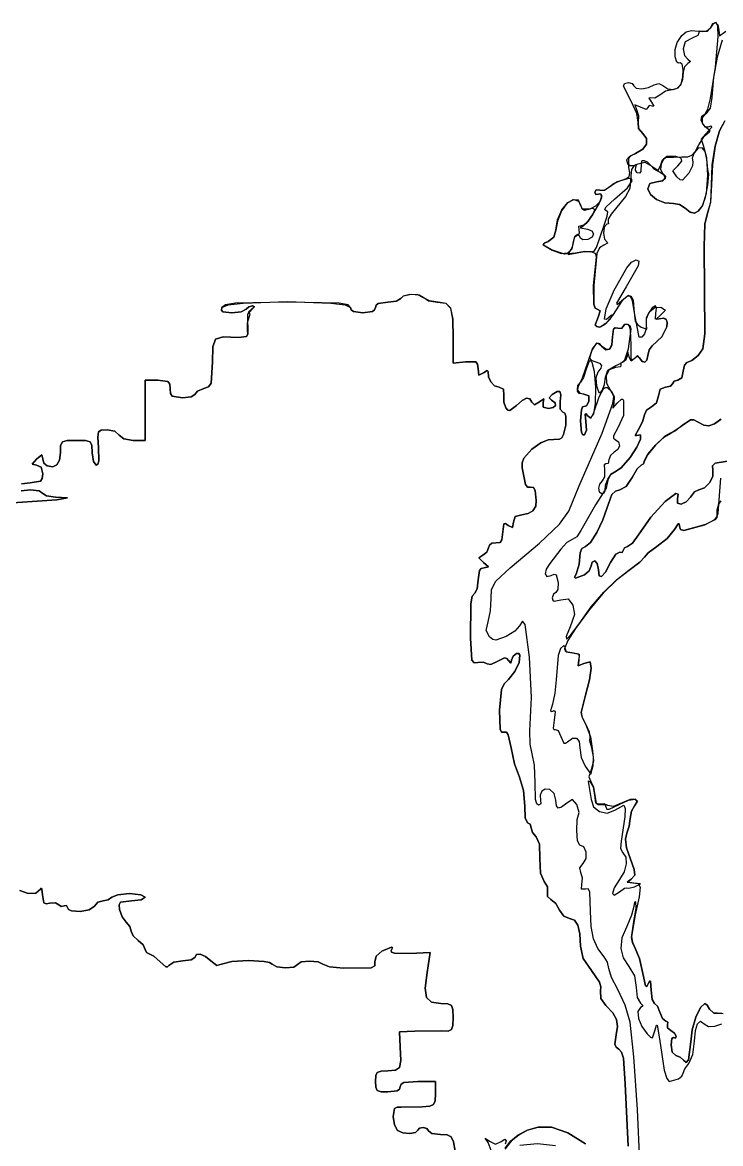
# Model space of a CAD drawing. Extents: x 0 to 397, y 0 to 706.
# Drawn here: x 69.9 to 139.5, y 451.7 to 563.4 of the extents above; entities that cross this region are included whole.
import ezdxf

# ---------------------------------------------------------------- set-up
doc = ezdxf.new("R2010")
doc.units = 0

msp = doc.modelspace()

# ---------------------------------------------------------------- linework, layer by layer
at = {"layer": 'Layer 1', "color": 7}
for points in [[(131.502602, 449.870383), (131.253833, 455.116137), (130.893079, 460.363081), (130.525743, 463.797033), (130.036087, 465.510564), (129.308306, 467.053174), (128.674673, 468.25897), (128.411192, 469.162081), (128.272109, 469.786454), (127.937764, 470.322721), (127.299302, 471.133829), (126.876608, 472.110997), (126.64653, 473.332176), (126.585919, 474.875321), (126.50403, 476.796329), (126.339906, 477.079616), (126.05781, 477.059722), (125.672532, 477.040319), (125.716674, 477.519392), (125.770472, 478.142398), (125.606254, 478.698729), (125.500862, 479.1808), (125.834149, 479.607838), (126.135642, 480.103783), (126.149797, 480.746737), (125.923049, 481.279824), (125.501832, 481.446164), (125.287674, 481.86818), (125.197208, 482.896126), (125.24168, 484.006158), (125.432335, 484.674435), (125.195621, 485.497466), (124.788427, 485.991444), (124.210312, 485.627642), (123.682688, 485.210079), (123.347417, 485.11263), (123.170895, 485.344124), (123.119522, 485.913392), (122.946396, 486.575953), (122.530383, 486.98372), (122.066127, 487.021826), (121.714054, 486.803054), (121.538195, 486.402447), (121.602577, 485.895047), (121.612234, 485.560878), (121.381385, 485.421972), (121.210651, 485.5609), (121.099251, 485.976186), (121.055771, 487.626834), (121.002942, 489.39121), (120.767551, 490.537253), (120.548564, 491.50188), (120.535423, 492.83031), (120.699685, 496.133459), (120.480037, 500.150453), (120.052646, 503.419559), (119.789573, 503.757553), (119.479206, 503.276067), (119.017464, 502.765685), (118.171811, 502.227258), (117.149989, 501.849873), (116.838409, 501.935257), (116.52081, 502.201152), (116.174514, 502.820057), (116.364529, 503.690581), (116.613326, 504.768582), (116.683793, 506.015388), (116.68893, 506.90618), (117.143727, 507.723848), (118.567561, 509.065324), (121.47981, 511.527544), (123.498009, 513.423285), (124.418451, 514.702546), (125.454207, 517.231259), (127.720453, 522.458018), (128.787871, 525.417781), (128.886571, 526.136406), (128.744567, 526.544245), (128.255341, 526.98686), (128.048857, 527.003492), (127.849128, 526.862804), (127.413944, 526.046861), (126.837802, 524.413819), (126.586139, 523.94092), (126.254307, 524.23743), (126.030161, 524.383744), (126.117429, 523.643704), (126.167921, 522.781074), (125.96256, 522.299973), (125.801941, 522.306841), (125.68488, 522.547006), (125.588968, 523.698385), (125.680823, 524.792261), (125.780212, 525.080801), (125.901529, 525.134191), (126.176432, 525.203821), (126.397888, 525.642545), (126.3907, 526.188116), (125.908585, 526.34422), (125.446633, 526.413083), (125.27235, 526.664146), (125.379848, 527.164115), (125.76324, 527.979699), (126.304755, 529.519222), (126.773244, 530.866128), (127.227313, 531.455312), (127.42655, 531.400372), (127.682705, 531.134592), (128.116121, 530.777724), (128.45842, 530.825735), (128.683178, 531.256334), (128.76397, 532.047229), (128.878932, 532.844684), (129.04213, 532.96163), (129.293137, 532.919296), (129.666861, 532.885033), (129.822304, 533.087571), (129.946702, 533.308102), (130.24599, 533.31723), (130.42271, 533.131983), (130.539502, 532.720285), (130.586421, 531.259476), (130.603575, 529.860094), (130.710593, 529.709678), (130.895102, 529.872), (131.240824, 530.190338), (131.465897, 529.960194), (131.712064, 529.602351), (131.982937, 529.539551), (132.201753, 529.748809), (132.29175, 530.207139), (132.421352, 530.77595), (132.732722, 531.177279), (133.677583, 532.077932), (134.177613, 533.076018), (134.229376, 533.493053), (134.132204, 533.79219), (133.87352, 533.926013), (133.440748, 533.847103), (133.042153, 533.838107), (133.084089, 534.398495), (133.156321, 534.938906), (133.049164, 535.16367), (132.70525, 534.942814), (132.363717, 534.421557), (132.131986, 533.811863), (132.117478, 533.325697), (132.133865, 532.856303), (131.954891, 532.368522), (131.679675, 532.040416), (131.407336, 532.050051), (130.986119, 534.244683), (130.742542, 535.694711), (130.57072, 536.054682), (130.350104, 536.170939), (129.716167, 535.671251), (128.748095, 534.19353), (128.111419, 533.383729), (127.534539, 533.047002), (127.173167, 533.087665), (127.03011, 533.245572), (127.365205, 534.128619), (127.548826, 534.664754), (127.24773, 534.810892), (127.020784, 534.924547), (126.891601, 535.31241), (126.883663, 537.192143), (127.158125, 539.992142), (127.101427, 540.339502), (126.676494, 540.532113), (125.96859, 540.55387), (125.062976, 540.388665), (123.967468, 540.30735), (122.782266, 540.684293), (121.844935, 541.223823), (121.930572, 541.380561), (122.338472, 541.554596), (122.918835, 541.984941), (123.119522, 542.68278), (123.291104, 543.716695), (123.726212, 544.708343), (124.305385, 545.453267), (124.909165, 545.74701), (125.389296, 545.591567), (125.588968, 545.217843), (125.699476, 544.844119), (125.965029, 544.688676), (126.544627, 544.812121), (127.10878, 545.123519), (127.536209, 545.534467), (127.705636, 545.95656), (127.602007, 546.272208), (127.352858, 546.276177), (127.103709, 546.24306), (127.00008, 546.469499), (127.147938, 546.703259), (127.503494, 546.687516), (127.974453, 546.690294), (128.399903, 546.967975), (128.944328, 547.369612), (129.700948, 547.66965), (130.169101, 547.824597), (130.414839, 548.040861), (130.47808, 548.391665), (130.398743, 548.950234), (130.387057, 549.872749), (130.625409, 550.127366), (131.072549, 550.339121), (131.79075, 550.752279), (132.16572, 551.270279), (132.169612, 551.815001), (131.774577, 552.308328), (131.367119, 552.827705), (131.317377, 553.438629), (131.196198, 554.314929), (130.659093, 555.48333), (129.871076, 557.040316), (129.960494, 557.317588), (130.351471, 557.388684), (130.725195, 557.291494), (130.880638, 557.057778), (131.116062, 556.830137), (131.67871, 556.777055), (132.353144, 556.888412), (132.923928, 557.154087), (133.367987, 557.311646), (133.788234, 557.091645), (134.28365, 556.776383), (134.822094, 556.70209), (135.297898, 556.859969), (135.605394, 557.241223), (135.776893, 557.959435), (135.810843, 558.697226), (135.717461, 559.235124), (135.506969, 559.353657), (135.327908, 559.316557), (135.181432, 559.424494), (135.003202, 559.95263), (135.006211, 560.692367), (135.224394, 561.398006), (135.660355, 562.069436), (136.099856, 562.449858), (136.628588, 562.584812), (137.332242, 562.51984), (138.124273, 562.51177), (138.516518, 562.86274), (138.772982, 563.27769), (139.044494, 563.362935), (139.259716, 563.138817), (139.34731, 562.625673), (139.44331, 562.055628), (140.052866, 562.503965)], [(138.50029, 562.820054), (138.191697, 562.470539), (137.738642, 562.463396), (137.410426, 562.519531), (137.386217, 562.36109), (137.263671, 562.076619), (136.699006, 561.829453), (136.022466, 561.464328), (135.81953, 560.762653), (135.949132, 560.104942), (136.260503, 559.711022), (136.525086, 559.505352), (136.260503, 559.299682), (135.949132, 558.964146), (135.81953, 558.446312), (135.745011, 557.695904), (135.527386, 557.142577), (135.17555, 556.800322), (134.698402, 556.683128), (134.052421, 556.526759), (133.472851, 556.150786), (132.975698, 555.847397), (132.527758, 555.865741), (132.391939, 555.84506), (132.644528, 555.448405), (132.900689, 555.045356), (132.732722, 555.048708), (132.420161, 555.12407), (132.29175, 554.927705), (132.120212, 554.722873), (131.551269, 554.937935), (130.995511, 555.162258), (131.152277, 554.723799), (131.341983, 554.095501), (131.318435, 553.441804), (131.366722, 552.828367), (131.774577, 552.308328), (132.170157, 551.814466), (132.165323, 551.269441), (131.788022, 550.75094), (131.066199, 550.336652), (130.436887, 550.008392), (130.175082, 549.694949), (130.25675, 549.335253), (130.487379, 549.147305), (130.845404, 549.138281), (131.309263, 549.315359), (131.998327, 549.474506), (132.688978, 549.058184), (133.312425, 548.626913), (133.582917, 549.206351), (133.758171, 549.688599), (134.064195, 549.942246), (135.680535, 549.993399), (136.267117, 550.009158), (136.685953, 550.172654), (137.025149, 550.546296), (137.372812, 551.192491), (137.918735, 552.083608), (138.393751, 552.460375), (138.51224, 552.573617), (138.200782, 552.830792), (137.786631, 553.202108), (137.603793, 553.637022), (137.666885, 554.033771), (137.990526, 554.290588), (138.263802, 554.747744), (138.547298, 555.809214), (139.04639, 558.9249), (139.290689, 561.99726), (139.255692, 563.004573), (139.083079, 563.38591), (138.760993, 563.219663), (138.50029, 562.820054)], [(139.684979, 561.63219), (139.200951, 559.930935), (138.835787, 557.905234), (138.669623, 555.907016), (138.495704, 554.858825), (138.058259, 554.274713), (137.69115, 553.876514), (137.702659, 553.352904), (137.968521, 552.997083), (138.286507, 552.977548), (138.594901, 553.090332), (138.62826, 552.933936), (138.024393, 552.245534), (137.613318, 551.74988), (137.788031, 551.148394), (138.125204, 549.915016), (138.228519, 548.12297), (138.101712, 546.344417), (137.74852, 545.151521), (137.319239, 544.600206), (136.931266, 544.379025), (136.520737, 544.478123), (136.023788, 544.887643), (135.451979, 545.254488), (134.85186, 545.361776), (133.984522, 545.420508), (133.156409, 545.742203), (132.535994, 546.232372), (132.29175, 546.796525), (132.488777, 547.351224), (133.173695, 547.5109), (133.77081, 547.612632), (134.02949, 547.861738), (133.926419, 548.174079), (133.438278, 548.465517), (132.91943, 548.763218), (132.538695, 549.160137), (132.260143, 549.46389), (131.944616, 549.61478), (131.69841, 549.58906), (131.627822, 549.362985), (131.590516, 548.539821), (131.441886, 548.364), (131.227772, 548.396373), (131.043974, 548.665498), (131.10571, 549.001034), (131.164845, 549.208335), (130.94061, 549.135443), (130.669897, 548.732041), (130.583599, 548.110623), (130.490113, 546.834625), (130.069293, 546.047268), (128.616862, 544.276984), (128.324409, 543.801395), (128.322997, 543.483234), (128.368153, 543.337933), (128.187884, 543.277564), (127.930868, 543.002463), (127.85367, 542.394913), (127.950899, 541.781543), (128.217164, 541.48898), (128.280355, 541.393641), (127.912011, 541.199349), (127.459992, 540.925251), (127.188022, 540.356474), (126.894247, 537.192143), (126.89504, 535.311616), (127.022537, 534.924249), (127.248788, 534.810892), (127.548958, 534.664621), (127.365205, 534.128619), (127.02839, 533.247953), (127.163097, 533.088558), (127.509139, 533.047002), (128.015111, 533.2801), (128.51632, 533.840753), (128.753387, 534.273214), (128.62427, 534.198469), (128.181596, 533.799464), (127.96479, 533.818087), (128.121253, 534.84079), (128.918603, 536.731724), (130.181785, 538.956033), (130.668629, 539.510446), (131.114794, 539.738495), (131.383821, 539.61941), (131.339249, 539.132422), (130.115815, 537.040449), (129.159302, 535.422785), (129.225376, 535.293206), (129.670962, 535.66779), (130.23264, 536.119235), (130.607059, 536.139013), (130.815848, 535.712041), (130.880638, 534.823239), (131.040358, 533.641433), (131.268187, 533.286836), (131.619708, 533.02901), (132.195221, 532.816065), (132.162986, 533.281247), (132.158268, 533.983583), (132.478987, 534.605222), (133.000393, 534.996145), (133.597734, 535.006331), (134.03584, 534.715774), (133.526473, 534.209053), (133.11359, 533.827964), (133.408998, 533.859097), (133.84882, 533.923327), (134.115982, 533.782913), (134.221904, 533.483113), (134.17801, 533.069183), (133.686463, 532.079955), (132.732722, 531.177279), (132.421352, 530.77595), (132.29175, 530.207139), (132.201753, 529.748809), (131.982937, 529.539551), (131.712064, 529.602351), (131.465897, 529.960194), (131.252246, 530.204096), (130.94308, 529.909042), (130.632767, 529.642165), (130.428024, 530.085431), (130.279681, 530.529578), (130.216004, 530.136583), (130.066162, 529.700506), (129.76339, 529.519222), (129.547843, 529.444168), (129.607462, 529.263811), (129.548592, 529.080719), (129.048662, 528.999227), (128.428175, 528.766002), (128.117548, 528.195996), (128.152269, 527.457516), (128.567825, 526.71887), (128.914871, 526.081709), (128.901553, 525.425233), (128.790781, 524.966313), (129.234576, 525.462275), (129.659585, 525.855314), (129.789407, 525.858505), (129.850173, 525.726858), (129.857802, 524.230507), (129.285729, 523.01964), (128.859749, 522.192552), (128.874467, 521.967028), (129.035962, 521.843831), (129.36566, 521.594566), (129.45396, 521.224221), (129.309359, 520.845739), (128.940359, 520.572066), (128.566635, 520.263959), (128.411192, 519.807949), (128.322512, 519.466681), (128.109214, 519.433652), (127.942791, 519.321601), (127.966339, 518.790185), (127.964884, 518.133929), (127.738797, 517.72162), (127.462848, 517.39944), (127.362648, 516.981977), (127.442232, 516.620539), (127.705636, 516.466436), (127.943541, 516.544091), (128.020314, 516.73102), (128.068187, 517.299758), (128.299582, 517.905373), (128.631055, 518.386833), (128.979165, 518.583104), (129.633921, 519.013229), (130.525743, 520.047133), (131.187119, 521.081621), (131.541347, 521.882019), (131.549433, 522.315572), (131.172385, 522.249526), (131.058311, 522.216679), (131.053543, 522.316421), (131.348774, 522.836548), (131.765582, 523.608735), (131.938972, 524.282233), (132.146229, 524.774182), (132.644528, 525.109497), (133.166375, 525.498611), (133.350084, 526.191467), (133.510774, 526.854249), (134.05564, 527.049776), (134.553939, 527.153405), (134.761196, 527.402554), (134.916639, 527.651703), (135.290363, 527.755332), (135.678375, 527.990459), (135.81953, 528.637277), (135.927524, 529.260151), (136.187125, 529.519222), (136.666462, 529.723966), (137.302961, 530.216311), (137.762152, 530.887968), (137.983514, 532.357938), (137.89704, 541.05859), (137.956306, 543.339697), (138.257932, 544.474893), (138.55475, 545.471931), (138.638579, 547.223033), (138.711758, 549.192058), (138.990916, 551.055216), (139.431337, 552.600544), (139.988308, 553.616076)], [(139.958674, 553.583268), (139.428774, 552.594161), (139.003484, 551.058656), (138.727617, 549.194075), (138.645987, 547.217741), (138.549194, 545.47418), (138.253698, 544.469601), (137.956174, 543.333744), (137.89704, 541.05859), (137.983514, 532.357938), (137.762152, 530.887968), (137.302961, 530.216311), (136.666462, 529.723966), (136.187125, 529.519222), (135.927524, 529.260151), (135.81953, 528.637277), (135.678375, 527.990459), (135.290363, 527.755332), (134.916639, 527.651703), (134.761196, 527.402554), (134.553939, 527.153405), (134.05564, 527.049776), (133.510774, 526.854249), (133.350084, 526.191467), (133.166375, 525.498611), (132.644528, 525.109497), (132.146229, 524.774182), (131.938972, 524.282233), (131.765582, 523.608735), (131.348774, 522.836548), (131.053543, 522.316421), (131.058311, 522.216679), (131.172385, 522.249526), (131.549433, 522.315572), (131.541347, 521.882019), (131.187119, 521.081621), (130.525743, 520.047133), (129.633921, 519.013229), (128.979165, 518.583104), (128.575146, 518.349874), (128.285956, 517.789353), (128.145903, 516.995603), (127.079102, 515.346719), (125.599199, 512.789078), (125.209026, 512.147243), (124.756412, 511.880322), (124.218734, 511.595277), (123.6247, 510.910183), (122.525797, 509.474023), (122.145629, 508.934262), (122.049855, 508.465872), (122.223626, 508.2069), (122.652091, 508.295392), (122.953931, 508.420375), (123.151228, 508.367359), (123.354825, 507.607475), (123.33088, 506.887984), (123.1167, 506.588652), (122.869491, 506.435767), (122.766744, 506.068304), (122.806613, 505.832478), (122.942824, 505.724214), (123.603886, 505.866163), (124.355303, 505.969571), (124.819912, 505.352518), (124.987349, 504.414966), (124.549684, 503.173408), (124.147727, 502.208847), (124.187557, 501.94821), (124.627968, 502.377078), (125.427748, 503.481031), (126.649722, 505.162823), (127.907646, 506.632749), (129.175689, 507.863228), (130.428024, 508.826676), (131.495177, 509.620823), (131.938972, 510.121018), (132.303303, 510.551495), (133.179339, 511.178294), (134.205041, 511.995107), (134.929118, 512.882564), (135.319599, 513.451948), (135.416332, 513.436106), (135.452641, 513.223348), (135.540141, 512.869947), (135.885411, 512.768926), (137.982412, 513.357756), (138.964678, 513.859407), (139.205829, 514.161826), (139.294746, 514.51134), (139.572647, 517.976238)], [(136.9142, 550.400857), (136.71907, 549.858064), (136.7618, 549.508682), (136.731638, 549.084775), (136.36175, 548.363212), (135.754178, 547.657656), (135.50311, 547.718587), (135.167243, 548.021017), (134.77566, 548.599132), (135.26461, 549.116393), (135.664809, 549.549791), (135.592826, 549.866575), (135.08686, 550.034663), (134.18511, 550.021974), (133.840252, 549.778612), (133.61039, 549.275496), (133.555616, 548.733221), (133.736023, 548.372384), (134.032434, 548.076001), (134.014189, 547.797841), (133.716279, 547.591581), (133.173695, 547.5109), (132.488777, 547.351224), (132.29175, 546.796525), (132.535994, 546.232372), (133.156409, 545.742203), (133.984522, 545.420508), (134.85186, 545.361776), (135.451979, 545.254488), (136.023788, 544.887643), (136.519425, 544.478972), (136.927914, 544.377349), (137.309615, 544.591375), (137.724884, 545.129649), (138.028416, 545.964024), (138.271954, 547.177084), (138.379629, 548.27042), (138.27557, 548.745623), (138.153156, 549.771149), (138.01027, 550.521359), (137.705393, 550.902111), (137.314658, 550.874809), (136.9142, 550.400857)], [(129.240926, 547.513369), (128.259497, 546.845561), (127.949317, 546.648137), (127.517958, 546.682224), (127.15226, 546.701539), (127.00008, 546.469499), (127.103709, 546.24306), (127.352858, 546.276177), (127.602007, 546.318422), (127.705636, 546.113546), (127.432437, 545.388615), (126.807772, 544.320949), (126.124039, 543.363151), (125.673635, 542.967825), (125.541078, 542.972235), (125.588968, 542.925844), (126.264185, 542.796022), (126.719307, 542.632223), (126.881767, 542.330708), (126.746637, 542.004851), (126.308988, 541.768027), (125.800414, 541.728913), (125.588968, 541.899613), (125.485339, 542.125303), (125.23619, 542.21923), (124.987041, 542.032699), (124.883412, 541.58423), (124.760866, 541.013214), (124.466076, 540.531893), (124.355921, 540.26484), (125.083437, 540.407362), (125.943598, 540.569155), (126.558755, 540.548121), (126.922072, 540.605227), (127.176116, 540.955226), (127.582516, 542.131035), (127.901075, 543.101175), (128.238331, 544.071314), (128.305888, 544.52631), (128.047478, 544.688676), (127.985301, 544.774533), (128.140347, 545.008293), (128.97987, 545.776643), (130.246211, 546.906448), (130.718537, 547.617351), (130.653802, 547.794692), (130.386793, 547.842081), (129.240926, 547.513369)], [(123.674442, 544.634348), (123.28255, 543.602208), (123.119522, 542.68278), (122.920687, 541.987278), (122.351172, 541.559535), (121.949523, 541.387887), (121.861604, 541.231981), (122.756866, 540.689585), (123.640548, 540.383401), (124.31028, 540.434306), (124.734942, 540.829632), (124.883412, 541.556713), (124.998109, 542.024629), (125.273937, 542.21923), (125.488029, 542.380009), (125.454207, 542.766741), (125.401334, 543.094516), (125.56886, 543.113522), (125.920629, 543.212813), (126.398373, 543.65411), (126.819166, 544.23028), (127.00008, 544.734184), (126.792823, 544.850292), (126.294524, 544.790982), (125.757728, 544.786925), (125.588968, 545.176568), (125.37282, 545.68701), (124.853029, 545.730297), (124.222576, 545.361165), (123.674442, 544.634348)], [(69.859966, 517.421141), (70.731989, 517.52477), (71.755089, 517.676024), (71.925939, 517.942977), (71.966712, 518.406715), (71.818104, 519.07179), (71.362051, 519.28866), (70.93369, 519.37681), (71.362051, 519.893321), (71.866788, 520.304572), (71.966712, 519.931069), (72.096314, 519.482997), (72.407685, 519.201877), (72.976192, 519.112403), (73.390744, 519.312384), (73.644497, 519.794808), (73.730602, 520.552664), (73.757639, 521.2445), (73.934993, 521.602928), (74.407026, 521.737584), (75.318103, 521.758106), (76.232305, 521.737871), (76.703991, 521.601252), (76.879609, 521.234379), (76.905604, 520.523383), (77.022241, 519.650698), (77.303185, 519.28866), (77.466345, 519.399217), (77.558861, 519.73047), (77.531432, 521.05255), (77.451269, 522.065602), (77.514278, 522.590001), (77.797884, 522.786647), (78.37951, 522.81644), (79.16378, 522.664834), (79.600122, 522.287273), (80.070287, 521.900187), (81.000298, 521.758106), (82.197274, 521.758106), (82.197274, 524.756719), (82.197274, 527.755332), (83.431997, 527.755332), (84.455097, 527.604078), (84.625947, 527.337125), (84.66672, 526.873387), (84.707493, 526.409649), (84.878343, 526.142696), (85.901443, 525.991442), (86.773466, 526.093042), (87.136166, 526.337517), (87.395237, 526.646815), (88.018111, 526.904784), (88.507745, 527.084343), (88.771821, 527.447489), (88.900056, 529.557322), (88.933283, 531.087238), (89.204239, 531.842221), (89.969833, 532.064532), (91.486977, 531.996429), (92.288841, 532.088195), (92.399096, 532.328564), (92.379505, 532.752785), (92.385062, 533.463809), (92.547781, 534.017141), (92.657803, 534.3301), (92.536844, 534.463406), (92.490719, 534.567828), (92.780614, 534.810892), (93.049034, 535.060306), (92.889622, 535.158378), (92.528863, 535.058454), (92.251447, 534.810892), (91.744152, 534.561743), (90.830457, 534.458114), (89.925493, 534.570165), (89.79114, 534.733), (89.830684, 534.987281), (90.469285, 535.247383), (91.963453, 535.43317), (96.358709, 535.5818), (100.696881, 535.43317), (102.119694, 535.247383), (102.658398, 534.987281), (102.730078, 534.748627), (102.952438, 534.584056), (103.893121, 534.458114), (104.833804, 534.584056), (105.056164, 534.748627), (105.127844, 534.987281), (105.199524, 535.225935), (105.421884, 535.390506), (106.362567, 535.516448), (107.23459, 535.608347), (107.59729, 535.829362), (107.938277, 536.154866), (108.703558, 536.307464), (109.506607, 536.260964), (109.960903, 535.989171), (110.427452, 535.654384), (111.301459, 535.516448), (112.150326, 535.408283), (112.629271, 534.928411), (112.841186, 533.843768), (112.88896, 531.921287), (112.88896, 529.441964), (114.123683, 529.58625), (115.157631, 529.567994), (115.321701, 529.329571), (115.358406, 528.876108), (115.456258, 528.255174), (115.907329, 528.477469), (116.272895, 528.703952), (116.380757, 528.608702), (116.401003, 528.091127), (116.639034, 527.58569), (117.018684, 527.202027), (117.463785, 527.049776), (117.909829, 526.867875), (117.947091, 526.256025), (117.944886, 525.553556), (118.130536, 524.979675), (118.321383, 524.770736), (118.533893, 524.737978), (119.197336, 525.244258), (119.766792, 525.740573), (120.206766, 525.955635), (120.527612, 525.891562), (120.739682, 525.550469), (120.981246, 525.30401), (121.482632, 525.600211), (121.93626, 525.906423), (121.855166, 525.512017), (121.85058, 525.06368), (122.376219, 524.933108), (122.864932, 525.021815), (123.096371, 525.238481), (123.043316, 525.508924), (122.678549, 525.758961), (122.448803, 525.980241), (122.766744, 526.312117), (123.25802, 526.611802), (123.527245, 526.62071), (123.611394, 526.306958), (123.547442, 525.638664), (123.543032, 524.860789), (123.806381, 524.58033), (124.003569, 524.466997), (124.117322, 524.167712), (124.124851, 523.25556), (123.889625, 522.332429), (123.699934, 522.019418), (123.4723, 521.88687), (122.352935, 521.798675), (121.627447, 521.5105), (120.712518, 520.874397), (119.918414, 519.972167), (119.775892, 519.523831), (119.775187, 519.022313), (120.083074, 517.365358), (120.290628, 517.090076), (120.573523, 517.087678), (120.892523, 517.050592), (121.056476, 516.7603), (121.166896, 515.76088), (121.108202, 515.195112), (120.824877, 514.748407), (120.352111, 514.45516), (119.725092, 514.349768), (119.073202, 514.182904), (118.886186, 513.601173), (118.787364, 513.074035), (118.357019, 513.291434), (118.083985, 513.477932), (117.923234, 513.45283), (117.827852, 512.628917), (117.750197, 511.8633), (117.563268, 511.569172), (116.72251, 511.511669), (116.495575, 511.322811), (116.41674, 511.036124), (116.245422, 510.623242), (115.833598, 510.32069), (115.453303, 510.050859), (115.921792, 509.588676), (116.390238, 509.158772), (115.975767, 509.069387), (115.683, 509.003495), (115.492594, 508.79863), (115.358406, 507.852656), (115.261965, 506.966962), (115.030322, 506.529738), (114.78157, 506.237285), (114.635476, 505.485515), (114.597817, 502.049457), (114.751716, 499.873611), (114.970383, 499.600936), (115.358053, 499.635045), (115.91337, 499.672616), (116.258343, 499.503811), (116.640225, 499.440841), (117.284574, 499.732412), (118.009356, 500.079369), (118.226657, 500.022527), (118.407113, 499.816726), (118.641534, 499.548923), (118.704505, 499.856589), (118.852363, 500.257522), (119.200511, 500.519812), (119.431776, 500.518763), (119.542237, 500.345198), (119.451998, 499.642277), (119.032286, 498.734568), (118.385594, 497.945591), (117.9601, 497.495033), (117.701557, 496.936161), (117.506471, 494.865486), (117.560843, 493.002113), (117.703272, 492.689717), (117.944622, 492.679674), (118.18741, 492.677381), (118.379068, 492.439079), (118.668522, 491.126392), (119.006219, 489.546917), (119.49367, 488.196571), (119.90373, 486.874447), (120.016134, 485.333777), (120.068345, 484.147341), (120.297298, 483.658082), (120.546447, 483.515295), (120.650076, 483.171954), (120.79423, 482.709241), (121.14079, 482.279073), (121.484793, 481.530919), (121.535902, 480.101727), (121.59239, 478.639859), (121.961352, 477.811139), (122.269327, 477.28625), (122.277794, 476.756333), (122.288553, 476.315096), (122.623163, 476.011972), (123.105058, 475.617963), (123.490644, 474.967043), (123.909701, 474.372127), (124.480892, 474.133076), (124.964755, 473.964145), (125.307495, 473.451288), (125.512718, 472.585411), (125.584029, 471.357419), (125.850024, 470.157665), (126.674819, 468.932776), (127.460984, 467.800623), (127.5917, 467.336742), (127.562408, 466.907124), (127.594158, 466.149269), (128.096867, 465.455443), (128.786763, 464.734949), (129.169709, 464.063204), (129.274644, 463.358652), (129.130506, 462.539733), (128.994951, 461.596801), (129.121577, 461.324848), (129.390151, 461.117684), (129.67519, 460.820706), (129.859654, 460.230668), (130.017743, 457.674924), (130.335243, 451.467089)], [(108.567429, 536.298204), (107.882335, 536.114539), (107.59729, 535.845943), (107.23459, 535.613197), (106.362567, 535.516448), (105.421884, 535.390506), (105.199524, 535.225935), (105.127844, 534.987281), (105.056164, 534.748627), (104.833804, 534.584056), (103.893121, 534.458114), (102.952438, 534.584056), (102.730078, 534.748627), (102.658398, 534.987281), (102.428056, 535.260017), (101.518131, 535.420801), (96.346141, 535.516448), (91.170182, 535.418023), (90.177212, 535.256892), (89.830684, 534.987281), (89.79114, 534.733), (89.925493, 534.570165), (90.830457, 534.458114), (91.744152, 534.561743), (92.251447, 534.810892), (92.528863, 535.058454), (92.889622, 535.158378), (93.091764, 535.081076), (92.838822, 534.854284), (92.39785, 534.330408), (92.388678, 533.840753), (92.417958, 532.752785), (92.416062, 532.331938), (92.291928, 532.09137), (91.486977, 531.996429), (89.969833, 532.064532), (89.204239, 531.842221), (88.933283, 531.087238), (88.900056, 529.557322), (88.771821, 527.447489), (88.507745, 527.084343), (88.018111, 526.904784), (87.395237, 526.646815), (87.136166, 526.337517), (86.773466, 526.093042), (85.901443, 525.991442), (84.878343, 526.142696), (84.707493, 526.409649), (84.66672, 526.873387), (84.625947, 527.337125), (84.455097, 527.604078), (83.431997, 527.755332), (82.197274, 527.755332), (82.197274, 524.756719), (82.197274, 521.758106), (81.000298, 521.758106), (80.070287, 521.900187), (79.600122, 522.287273), (79.16378, 522.664834), (78.37951, 522.81644), (77.797884, 522.786647), (77.514278, 522.590001), (77.451269, 522.065602), (77.531432, 521.05255), (77.558861, 519.73047), (77.466345, 519.399217), (77.303185, 519.28866), (77.022241, 519.650698), (76.905604, 520.523383), (76.879609, 521.234379), (76.703991, 521.601252), (76.232305, 521.737871), (75.318103, 521.758106), (74.407026, 521.737584), (73.934993, 521.602928), (73.757639, 521.2445), (73.730602, 520.552664), (73.644497, 519.794808), (73.390744, 519.312384), (72.976192, 519.112403), (72.407685, 519.201877), (72.096314, 519.482997), (71.966712, 519.931069), (71.866788, 520.304572), (71.362051, 519.893321), (70.93369, 519.37681), (71.362051, 519.28866), (71.818104, 519.07179), (71.966712, 518.406715), (71.925939, 517.942977), (71.755089, 517.676024), (70.731989, 517.52477), (69.859966, 517.421141)], [(130.335243, 451.467089), (130.017743, 457.674924), (129.859654, 460.230668), (129.67519, 460.820706), (129.390151, 461.117684), (129.121577, 461.324848), (128.994951, 461.596801), (129.130506, 462.539733), (129.274644, 463.358652), (129.169709, 464.063204), (128.786763, 464.734949), (128.096867, 465.455443), (127.594158, 466.149269), (127.562408, 466.907124), (127.5917, 467.336742), (127.460984, 467.800623), (126.674819, 468.932776), (125.850024, 470.157665), (125.584029, 471.357419), (125.512718, 472.585411), (125.307495, 473.451288), (124.964755, 473.964145), (124.480892, 474.133076), (123.909701, 474.372127), (123.490644, 474.967043), (123.105058, 475.617963), (122.623163, 476.011972), (122.288553, 476.315096), (122.277794, 476.756333), (122.269327, 477.28625), (121.961352, 477.811139), (121.59239, 478.639859), (121.535902, 480.101727), (121.484793, 481.530919), (121.14079, 482.279073), (120.79423, 482.709241), (120.650076, 483.171954), (120.546447, 483.515295), (120.297298, 483.658082), (120.068345, 484.147341), (120.016134, 485.333777), (119.90373, 486.874447), (119.49367, 488.196571), (119.006219, 489.546917), (118.668522, 491.126392), (118.379068, 492.439079), (118.18741, 492.677381), (117.944622, 492.679674), (117.703272, 492.689717), (117.560843, 493.002113), (117.506471, 494.865486), (117.701557, 496.936161), (117.9601, 497.495033), (118.385594, 497.945591), (119.032286, 498.734568), (119.451998, 499.642277), (119.542237, 500.345198), (119.431776, 500.518763), (119.200511, 500.519812), (118.852363, 500.257522), (118.704505, 499.856589), (118.641534, 499.548923), (118.407113, 499.816726), (118.226657, 500.022527), (118.009356, 500.079369), (117.284574, 499.732412), (116.640225, 499.440841), (116.258343, 499.503811), (115.91337, 499.672616), (115.358053, 499.635045), (114.970383, 499.600936), (114.751716, 499.873611), (114.597817, 502.049457), (114.635476, 505.485515), (114.78157, 506.237285), (115.030322, 506.529738), (115.261965, 506.966962), (115.358406, 507.852656), (115.492594, 508.79863), (115.683, 509.003495), (115.975767, 509.069387), (116.390238, 509.158772), (115.921792, 509.588676), (115.453303, 510.050859), (115.833598, 510.32069), (116.245422, 510.623242), (116.41674, 511.036124), (116.495575, 511.322811), (116.72251, 511.511669), (117.563268, 511.569172), (117.750197, 511.8633), (117.827852, 512.628917), (117.923234, 513.45283), (118.083985, 513.477932), (118.357019, 513.291434), (118.787364, 513.074035), (118.886186, 513.601173), (119.073202, 514.182904), (119.725092, 514.349768), (120.352111, 514.45516), (120.824877, 514.748407), (121.108202, 515.195112), (121.166896, 515.76088), (121.056476, 516.7603), (120.892523, 517.050592), (120.573523, 517.087678), (120.290628, 517.090076), (120.083074, 517.365358), (119.775187, 519.022313), (119.775892, 519.523831), (119.918414, 519.972167), (120.712518, 520.874397), (121.627447, 521.5105), (122.352935, 521.798675), (123.4723, 521.88687), (123.699934, 522.019418), (123.889625, 522.332429), (124.124851, 523.25556), (124.117322, 524.167712), (124.003569, 524.466997), (123.806381, 524.58033), (123.543032, 524.860789), (123.547442, 525.638664), (123.611394, 526.306958), (123.527245, 526.62071), (123.25802, 526.611802), (122.766744, 526.312117), (122.448803, 525.980241), (122.678549, 525.758961), (123.043316, 525.508924), (123.096371, 525.238481), (122.864932, 525.021815), (122.376219, 524.933108), (121.85058, 525.06368), (121.855166, 525.512017), (121.93626, 525.906423), (121.482632, 525.600211), (120.981246, 525.30401), (120.739682, 525.550469), (120.527612, 525.891562), (120.206766, 525.955635), (119.766792, 525.740573), (119.197336, 525.244258), (118.533893, 524.737978), (118.321383, 524.770736), (118.130536, 524.979675), (117.944886, 525.553556), (117.947091, 526.256025), (117.909829, 526.867875), (117.463785, 527.049776), (117.018684, 527.202027), (116.639034, 527.58569), (116.401003, 528.091127), (116.380757, 528.608702), (116.272895, 528.703952), (115.907329, 528.477469), (115.456258, 528.255174), (115.358406, 528.876108), (115.321701, 529.329571), (115.157631, 529.567994), (114.123683, 529.58625), (112.88896, 529.441964), (112.88896, 531.921287), (112.841142, 533.824122), (112.636591, 534.910949), (112.183663, 535.401735), (111.390712, 535.516448), (110.5201, 535.649313), (109.929153, 535.968709), (109.36775, 536.25199), (108.567429, 536.298204)], [(129.822304, 533.087571), (129.666861, 532.885033), (129.293137, 532.919296), (129.043172, 532.962523), (128.879858, 532.850769), (128.76397, 532.085329), (128.701418, 531.274282), (128.508823, 530.845755), (128.178777, 530.792806), (127.703872, 531.108487), (127.375375, 531.368005), (127.143087, 531.407687), (126.698455, 530.725017), (126.471795, 529.93259), (126.630093, 529.751085), (126.993377, 529.623292), (127.463928, 529.448429), (127.669035, 529.226637), (127.614983, 528.936648), (127.308055, 528.557196), (127.088627, 527.999013), (127.156008, 527.182068), (127.417416, 526.512671), (127.556058, 526.512539), (127.724333, 526.715342), (127.954212, 527.314624), (128.053122, 528.03826), (128.300023, 528.746903), (129.106517, 529.215833), (129.631214, 529.452817), (129.986743, 529.768416), (130.371932, 530.873184), (130.623727, 532.825722), (130.524233, 533.155713), (130.263276, 533.30453), (129.951906, 533.304265), (129.822304, 533.087571)], [(126.126602, 528.852472), (125.862062, 528.024149), (125.561804, 527.56201), (125.272146, 527.219181), (125.257489, 526.817516), (125.481685, 526.48365), (125.908585, 526.34422), (126.3907, 526.188116), (126.397888, 525.642545), (126.176432, 525.203821), (125.901529, 525.134191), (125.780212, 525.080801), (125.680823, 524.792261), (125.588968, 523.698385), (125.68488, 522.547006), (125.801941, 522.306841), (125.96256, 522.299973), (126.167921, 522.781074), (126.117429, 523.643704), (126.036246, 524.358389), (126.09833, 524.417661), (126.228907, 524.277999), (126.61833, 524.006531), (126.906153, 524.411041), (127.073458, 525.432361), (127.101327, 527.011323), (126.973533, 528.612164), (126.729587, 529.526278), (126.582289, 529.691292), (126.42783, 529.643201), (126.126602, 528.852472)], [(141.061811, 519.812888), (138.989461, 519.4882), (138.732699, 519.233798), (138.773693, 518.821935), (138.750338, 518.171616), (138.437099, 517.520669), (137.939908, 517.019675), (137.364698, 516.819214), (136.927562, 516.611957), (136.525086, 516.113658), (136.094068, 515.623291), (135.600808, 515.411762), (135.248834, 515.507084), (135.24168, 515.937269), (135.320634, 516.386629), (135.094048, 516.446311), (134.012204, 515.662499), (132.572049, 514.117546), (131.34948, 512.343167), (130.773261, 511.517931), (130.27139, 511.174766), (129.954243, 511.064964), (129.822304, 510.801174), (129.724673, 510.597709), (129.489987, 510.632899), (129.081206, 510.411222), (128.565003, 509.589734), (128.055327, 508.640133), (127.674239, 508.196614), (127.435496, 508.267445), (127.352858, 508.860895), (127.249229, 509.498409), (127.00008, 509.763654), (126.750931, 509.611871), (126.647302, 509.246834), (126.446924, 508.774773), (125.965029, 508.364889), (125.075411, 508.019431), (124.983954, 508.134205), (125.127182, 508.440736), (125.448562, 509.410876), (125.536757, 510.557404), (125.717556, 510.99335), (126.079329, 511.174766), (126.569421, 511.584187), (127.211085, 512.582703), (127.813129, 513.825694), (128.184356, 514.968541), (128.691077, 516.361264), (129.052967, 516.705316), (129.490693, 516.819214), (130.124238, 517.154), (130.727885, 518.053937), (131.233504, 518.92596), (131.626411, 519.28866), (131.847117, 519.423818), (131.938972, 519.748683), (132.281795, 520.387806), (133.073153, 521.297202), (133.95738, 522.111082), (134.57881, 522.463662), (135.723574, 523.244712), (136.527996, 523.802102), (136.858836, 523.786447), (137.240873, 523.59749), (137.858543, 523.278645), (138.380963, 523.207847), (138.919655, 523.397664), (139.586141, 523.860663)], [(139.577321, 523.85396), (138.915736, 523.395084), (138.379331, 523.207406), (137.85781, 523.278888), (137.240873, 523.59749), (136.858836, 523.786447), (136.527996, 523.802102), (135.723574, 523.244712), (135.033893, 522.693056), (134.543179, 522.463662), (133.930294, 522.106353), (133.057984, 521.281591), (132.27722, 520.360124), (131.938972, 519.712699), (131.847117, 519.413235), (131.626411, 519.28866), (131.233504, 518.92596), (130.727885, 518.053937), (130.124238, 517.154), (129.490693, 516.819214), (129.052967, 516.705316), (128.691077, 516.361264), (128.184356, 514.968541), (127.813129, 513.825694), (127.211085, 512.582703), (126.569421, 511.584187), (126.079329, 511.174766), (125.717556, 510.99335), (125.536757, 510.557404), (125.448562, 509.410876), (125.127182, 508.440736), (124.983954, 508.134205), (125.075411, 508.019431), (125.965029, 508.364889), (126.446924, 508.774773), (126.647302, 509.246834), (126.750931, 509.611871), (127.00008, 509.763654), (127.249229, 509.498409), (127.352858, 508.860895), (127.435496, 508.267445), (127.674239, 508.196614), (128.055327, 508.640133), (128.565003, 509.589734), (129.081206, 510.411222), (129.489987, 510.632899), (129.724673, 510.597709), (129.822304, 510.801174), (129.954243, 511.064964), (130.27139, 511.174766), (130.773261, 511.517931), (131.34948, 512.343167), (132.572049, 514.117546), (134.012204, 515.662499), (135.094048, 516.446311), (135.320634, 516.386629), (135.24168, 515.937269), (135.248834, 515.507084), (135.600808, 515.411762), (136.094068, 515.623291), (136.525086, 516.113658), (136.927562, 516.611957), (137.364698, 516.819214), (137.939908, 517.019675), (138.437099, 517.520669), (138.750338, 518.171616), (138.773693, 518.821935), (138.732699, 519.233798), (138.989461, 519.4882), (141.061811, 519.812888)], [(67.468792, 515.431738), (73.365477, 515.823498), (74.443974, 516.026158), (73.260349, 516.113658), (72.346698, 516.217287), (71.966712, 516.466436), (71.610186, 516.715585), (70.752803, 516.819214), (69.831391, 516.715585)], [(69.831391, 516.715585), (70.752803, 516.819214), (71.610186, 516.715585), (71.966712, 516.466436), (72.346698, 516.217287), (73.260349, 516.113658), (74.443974, 516.026158), (73.365477, 515.823498), (67.468792, 515.431738)], [(139.567383, 515.726688), (139.344135, 515.402105), (139.151695, 514.806924), (139.176213, 514.286621), (139.164929, 514.057822), (138.964237, 513.824658), (138.028626, 513.37222), (135.888807, 512.769278), (135.53997, 512.868933), (135.452641, 513.223348), (135.416332, 513.436106), (135.319599, 513.451948), (134.929118, 512.882564), (134.205041, 511.995107), (133.179339, 511.178294), (132.303303, 510.551495), (131.938972, 510.121018), (131.483712, 509.613988), (130.389218, 508.803745), (129.151877, 507.836742), (127.834797, 506.530047), (126.464866, 504.912929), (125.068973, 503.014658), (124.301383, 501.815836), (124.002173, 501.073982), (124.159633, 500.696659), (124.762056, 500.591426), (125.42744, 500.452608), (125.403054, 499.855531), (125.330205, 499.306697), (125.908232, 499.5151), (126.523565, 499.701632), (126.647302, 499.056842), (126.473868, 497.916619), (126.056752, 496.373965), (125.64237, 494.666387), (125.74833, 494.135936), (126.063807, 493.532691), (126.58733, 492.234468), (126.779947, 490.82265), (126.864746, 489.794347), (126.63813, 488.932466), (126.410941, 488.255132), (126.614494, 487.783115), (126.886794, 487.216069), (127.00008, 486.394228), (127.133474, 485.630111), (127.323781, 485.495306), (127.617441, 485.494644), (128.032441, 485.439346), (128.142375, 485.144336), (128.19527, 485.004057), (128.436151, 485.016939), (129.441657, 485.491469), (130.366701, 485.91558), (131.015091, 486.023944), (131.252648, 485.829557), (130.945196, 485.345419), (130.650539, 484.805404), (130.52786, 484.09341), (130.427936, 483.317431), (130.187782, 482.623737), (130.057717, 482.01493), (130.147124, 481.156092), (130.921913, 478.997885), (131.006888, 478.453063), (130.610057, 478.038681), (130.233996, 477.740099), (130.792443, 477.671439), (131.327883, 477.606253), (131.532395, 477.24202), (131.427345, 476.29716), (131.034096, 474.490087), (130.66196, 472.331527), (130.745519, 471.755121), (131.00658, 471.245588), (131.452623, 470.151138), (131.788336, 468.666428), (132.048862, 467.423679), (132.175289, 467.353069), (132.319972, 467.608094), (132.453146, 467.881745), (132.54187, 467.881453), (132.619834, 466.989321), (132.729592, 466.054945), (132.959206, 465.666404), (133.246323, 465.407333), (133.495076, 464.784459), (133.759086, 464.161585), (134.083157, 463.902514), (134.277802, 463.79818), (134.230618, 463.547267), (134.237453, 463.234176), (134.562582, 462.980352), (134.951917, 462.721016), (135.113974, 462.394741), (135.039802, 462.205123), (134.861385, 462.273738), (134.679484, 462.164156), (134.596801, 461.54631), (134.725962, 460.819719), (135.078696, 460.493973), (135.502603, 460.321288), (135.828349, 460.007845), (136.105005, 459.781069), (136.329206, 460.037522), (136.557542, 461.84229), (136.719643, 463.05045), (137.087326, 464.29714), (137.545364, 465.272434), (137.978531, 465.666404), (138.207087, 465.503112), (138.426912, 465.110426), (138.865151, 464.715182), (139.787577, 464.66522)], [(123.350944, 500.326842), (123.150566, 497.890558), (123.02952, 496.580208), (122.771683, 495.489198), (122.58793, 494.825049), (122.64632, 494.735681), (122.80555, 494.794578), (122.96635, 494.836332), (123.042087, 494.704487), (122.943133, 493.888644), (122.848192, 493.096437), (122.910143, 492.94294), (123.044028, 492.960132), (123.362101, 492.840761), (123.630697, 492.247521), (123.901366, 491.608596), (124.065077, 491.57705), (124.267814, 491.720823), (124.768831, 492.075949), (125.170265, 492.079775), (125.4318, 491.752077), (125.513121, 491.112634), (125.657804, 490.162029), (126.046168, 489.297944), (126.608496, 488.495374), (126.823691, 489.353683), (126.873168, 490.23016), (126.689283, 491.132037), (126.497636, 491.837196), (126.52771, 492.240465), (126.477219, 492.684128), (126.090971, 493.48683), (125.758004, 494.116737), (125.643119, 494.657347), (126.056752, 496.373965), (126.473868, 497.916619), (126.647302, 499.056842), (126.523565, 499.701632), (125.908232, 499.5151), (125.330205, 499.306697), (125.403054, 499.855531), (125.487026, 500.231411), (125.422104, 500.455386), (124.709845, 500.591426), (124.111181, 500.692409), (124.001467, 500.944204), (124.053899, 501.193353), (123.873761, 501.296982), (123.577825, 501.011937), (123.350944, 500.326842)], [(126.410941, 487.391179), (126.647302, 485.979008), (126.88691, 485.25217), (127.481754, 484.774139), (128.245866, 484.630079), (128.993276, 484.905152), (129.900621, 485.410683), (130.023156, 485.088106), (130.006983, 484.244796), (129.624396, 481.847273), (129.576462, 481.115699), (129.789143, 480.67993), (130.099218, 480.243726), (130.139584, 479.572604), (129.924825, 478.788572), (129.469526, 478.013634), (128.934935, 477.187196), (128.756738, 476.618132), (128.934935, 476.438138), (129.469526, 476.778911), (129.967825, 477.165291), (130.175082, 477.197658), (130.408312, 477.136275), (130.968832, 477.297142), (131.551137, 477.58007), (130.880638, 477.649214), (130.258514, 477.738644), (130.610057, 478.038681), (131.006888, 478.453063), (130.921913, 478.997885), (130.147124, 481.156092), (130.057717, 482.01493), (130.187782, 482.623737), (130.427936, 483.317431), (130.52786, 484.09341), (130.650539, 484.805404), (130.945196, 485.345419), (131.22915, 485.79967), (131.044327, 486.025355), (130.509725, 485.990887), (129.74434, 485.664683), (128.847887, 485.288842), (128.31312, 485.378933), (127.929694, 485.564759), (127.486208, 485.533097), (127.263655, 485.507592), (127.112837, 485.639151), (127.00008, 486.421745), (126.878901, 487.255977), (126.58733, 487.752071), (126.333109, 487.794404), (126.410941, 487.391179)], [(113.087221, 450.937923), (112.9058, 451.880788), (112.681747, 452.381137), (112.292131, 452.578803), (111.61402, 452.613618), (110.77044, 452.717247), (110.419514, 452.966396), (110.264071, 453.215545), (109.890347, 453.319174), (109.516623, 453.237638), (109.36118, 453.041538), (109.118849, 452.798159), (108.547277, 452.713234), (107.879595, 452.788579), (107.348934, 453.026015), (107.02601, 453.585918), (106.891734, 454.399027), (107.046648, 455.190132), (107.289254, 455.329204), (107.685484, 455.349411), (109.802152, 455.371284), (110.542259, 455.434398), (110.937745, 455.601559), (111.096164, 455.978404), (111.12507, 456.670565), (111.12507, 457.905288), (109.36118, 457.905288), (107.979437, 457.790591), (107.685473, 457.627426), (107.59729, 457.376121), (107.52561, 457.137467), (107.30325, 456.972896), (106.362567, 456.846954), (105.690117, 456.875298), (105.318961, 457.010731), (105.160928, 457.32886), (105.127844, 457.905288), (105.160928, 458.481716), (105.318961, 458.799845), (105.690117, 458.935278), (106.362567, 458.963622), (107.138397, 459.010701), (107.534187, 459.287604), (107.656728, 459.997829), (107.612812, 461.344873), (107.53379, 462.84418), (109.064846, 462.915441), (111.742431, 462.926024), (112.390385, 462.919625), (112.732415, 463.064799), (112.866085, 463.475548), (112.88896, 464.265875), (112.865379, 465.061715), (112.722272, 465.479035), (112.351095, 465.639907), (111.643301, 465.666404), (110.716674, 465.787004), (110.223369, 466.245974), (110.099159, 467.189066), (110.279814, 468.762031), (110.595903, 470.726652), (108.530388, 470.639515), (107.029229, 470.666768), (106.720934, 470.768996), (106.699117, 470.931616), (106.828107, 471.205239), (106.738849, 471.287569), (105.778719, 470.869879), (105.201222, 470.380665), (105.0587, 469.811545), (105.060921, 469.416434), (104.706318, 469.213675), (101.952842, 469.191009), (100.547992, 469.326961), (99.895088, 469.573773), (99.432613, 469.818474), (98.57098, 469.892552), (97.739311, 469.800538), (97.366728, 469.546962), (96.992706, 469.282153), (96.157846, 469.201989), (95.292956, 469.301544), (94.828843, 469.57589), (94.5903, 469.737133), (94.058403, 469.851619), (92.478768, 469.941015), (90.818369, 469.845467), (89.805637, 469.566365), (89.316378, 469.441129), (88.722609, 469.901151), (88.190763, 470.353424), (87.676975, 470.578749), (87.289393, 470.553118), (87.136166, 470.252518), (86.782153, 470.003369), (85.930724, 469.89974), (85.02576, 469.770138), (84.542542, 469.458768), (84.419356, 469.307663), (84.235978, 469.314349), (83.662714, 469.811545), (83.057832, 470.372066), (82.581802, 470.605296), (82.310163, 470.735824), (82.197274, 471.049444), (81.990017, 471.492797), (81.491718, 471.934564), (80.993419, 472.387619), (80.786162, 472.858136), (80.642229, 473.318732), (80.296153, 473.747842), (79.901042, 474.290988), (79.639281, 475.025957), (79.584297, 475.501529), (79.707676, 475.763219), (80.835198, 475.896966), (81.797091, 476.000595), (82.197274, 476.249744), (81.737119, 476.498893), (80.630587, 476.602522), (79.460025, 476.498893), (78.845883, 476.249744), (78.50188, 476.000595), (77.980871, 475.896966), (77.464228, 475.741523), (77.130676, 475.367799), (76.611134, 475.002872), (75.69584, 474.838367), (74.824335, 474.899685), (74.542359, 475.022964), (74.436158, 475.212224), (74.339673, 475.416394), (74.107722, 475.382968), (73.816768, 475.335035), (73.578202, 475.505382), (73.22904, 475.680934), (72.671915, 475.646141), (72.315924, 475.594371), (72.09649, 475.690767), (71.938843, 476.473052), (71.866964, 477.057782), (71.804401, 477.134842), (71.733173, 477.043494), (71.273487, 476.650136), (70.516045, 476.616545), (69.684453, 476.906672)], [(69.684453, 476.906672), (70.516045, 476.616545), (71.273487, 476.650136), (71.733173, 477.043494), (71.804401, 477.134842), (71.866964, 477.057782), (71.938843, 476.473052), (72.09649, 475.690767), (72.315924, 475.594371), (72.671915, 475.646141), (73.22904, 475.680934), (73.578202, 475.505382), (73.816768, 475.335035), (74.107722, 475.382968), (74.339673, 475.416394), (74.436158, 475.212224), (74.542359, 475.022964), (74.824335, 474.899685), (75.69584, 474.838367), (76.611134, 475.002872), (77.130676, 475.367799), (77.464228, 475.741523), (77.980871, 475.896966), (78.50188, 476.000595), (78.845883, 476.249744), (79.460025, 476.498893), (80.630587, 476.602522), (81.737119, 476.498893), (82.197274, 476.249744), (81.797091, 476.000595), (80.835198, 475.896966), (79.707676, 475.763219), (79.584297, 475.501529), (79.639281, 475.025957), (79.901042, 474.290988), (80.296153, 473.747842), (80.642229, 473.318732), (80.786162, 472.858136), (80.993419, 472.387619), (81.491718, 471.934564), (81.990017, 471.492797), (82.197274, 471.049444), (82.310163, 470.735824), (82.581802, 470.605296), (83.057832, 470.372066), (83.662714, 469.811545), (84.235978, 469.314349), (84.419356, 469.307663), (84.542542, 469.458768), (85.02576, 469.770138), (85.930724, 469.89974), (86.782153, 470.003369), (87.136166, 470.252518), (87.289393, 470.553118), (87.676975, 470.578749), (88.190763, 470.353424), (88.722609, 469.901151), (89.316378, 469.441129), (89.805637, 469.566365), (90.818369, 469.845467), (92.478768, 469.941015), (94.058403, 469.851619), (94.5903, 469.737133), (94.828843, 469.57589), (95.292956, 469.301544), (96.157846, 469.201989), (96.992706, 469.282153), (97.366728, 469.546962), (97.739311, 469.800538), (98.57098, 469.892552), (99.432613, 469.818474), (99.895088, 469.573773), (100.547992, 469.326961), (101.952842, 469.191009), (104.706318, 469.213675), (105.060921, 469.416434), (105.0587, 469.811545), (105.201222, 470.380665), (105.778719, 470.869879), (106.738849, 471.287569), (106.828107, 471.205239), (106.699117, 470.931616), (106.720934, 470.768996), (107.029229, 470.666768), (108.530388, 470.639515), (110.595903, 470.726652), (110.279814, 468.762031), (110.099159, 467.189066), (110.223369, 466.245974), (110.716674, 465.787004), (111.643301, 465.666404), (112.351095, 465.639907), (112.722272, 465.479035), (112.865379, 465.061715), (112.88896, 464.265875), (112.866085, 463.475548), (112.732415, 463.064799), (112.390385, 462.919625), (111.742431, 462.926024), (109.064846, 462.915441), (107.53379, 462.84418), (107.612812, 461.344873), (107.656728, 459.997829), (107.534187, 459.287604), (107.138397, 459.010701), (106.362567, 458.963622), (105.690117, 458.935278), (105.318961, 458.799845), (105.160928, 458.481716), (105.127844, 457.905288), (105.160928, 457.32886), (105.318961, 457.010731), (105.690117, 456.875298), (106.362567, 456.846954), (107.30325, 456.972896), (107.52561, 457.137467), (107.59729, 457.376121), (107.685473, 457.627426), (107.979437, 457.790591), (109.36118, 457.905288), (111.12507, 457.905288), (111.12507, 456.670565), (111.096164, 455.978404), (110.937745, 455.601559), (110.542259, 455.434398), (109.802152, 455.371284), (107.685484, 455.349411), (107.289254, 455.329204), (107.046648, 455.190132), (106.891734, 454.399027), (107.02601, 453.585918), (107.348934, 453.026015), (107.879595, 452.788579), (108.547277, 452.713234), (109.118849, 452.798159), (109.36118, 453.041538), (109.516623, 453.237638), (109.890347, 453.319174), (110.264071, 453.215545), (110.419514, 452.966396), (110.77044, 452.717247), (111.61402, 452.613618), (112.292131, 452.578803), (112.681747, 452.381137), (112.9058, 451.880788), (113.087221, 450.937923)], [(139.665516, 464.662398), (138.843808, 464.721179), (138.426912, 465.110426), (138.207087, 465.503112), (137.978531, 465.666404), (137.545364, 465.272434), (137.087326, 464.29714), (136.719643, 463.05045), (136.557542, 461.84229), (136.329206, 460.037522), (136.105005, 459.781069), (135.828349, 460.007845), (135.502603, 460.321288), (135.078696, 460.493973), (134.725962, 460.819719), (134.596801, 461.54631), (134.679484, 462.164156), (134.861385, 462.273738), (135.039802, 462.205123), (135.113974, 462.394741), (134.951917, 462.721016), (134.562582, 462.980352), (134.237453, 463.234176), (134.230618, 463.547267), (134.277802, 463.79818), (134.083157, 463.902514), (133.759086, 464.161585), (133.495076, 464.784459), (133.246323, 465.407333), (132.959206, 465.666404), (132.729592, 466.054945), (132.619834, 466.989321), (132.54187, 467.881453), (132.453146, 467.881745), (132.319972, 467.608094), (132.175289, 467.353069), (132.048862, 467.423679), (131.788336, 468.666428), (131.451212, 470.153255), (131.001641, 471.252996), (130.747823, 471.740188), (130.648554, 472.249374), (130.892632, 473.829687), (131.125995, 475.130953), (131.096891, 475.798541), (130.944182, 475.75096), (130.880638, 475.333227)], [(130.880638, 475.333227), (130.674307, 474.467113), (130.178257, 473.341442), (129.706813, 472.193304), (129.585678, 471.153778), (129.815513, 470.211486), (130.396979, 469.355051), (130.965702, 468.415382), (131.128288, 467.248966), (131.237782, 466.260703), (131.555502, 465.685454), (131.835432, 465.426559), (131.570319, 465.24942), (131.306232, 464.875057), (131.356536, 464.178563), (131.672217, 463.362477), (132.204261, 462.629338), (132.552833, 462.308024), (132.761871, 462.247985), (133.02447, 463.045616), (133.135711, 463.48929), (133.22939, 463.513135), (133.438278, 462.138624), (133.91325, 459.008866), (134.166495, 458.186838), (134.419707, 457.905288), (135.351526, 458.173884), (135.687773, 458.433479), (135.81953, 458.708916), (135.978456, 459.149801), (136.360691, 459.682231), (136.756552, 460.578419), (136.934661, 461.922018), (137.032497, 462.962217), (137.250883, 463.645692), (137.549371, 463.898953), (137.887515, 463.648514), (138.326756, 463.383732), (138.980774, 463.394778), (139.666806, 463.645934)], [(126.071927, 451.682141), (124.297315, 452.768223), (122.695279, 453.3385), (121.341521, 453.355863), (120.304324, 453.033393), (119.41247, 452.562967), (118.661813, 451.937983), (118.048206, 451.151838)], [(118.062449, 451.236373), (118.644406, 451.991902), (119.363186, 452.582926), (120.251365, 453.030546), (121.341521, 453.355863), (122.695279, 453.3385), (124.297315, 452.768223), (126.071927, 451.682141)], [(116.682161, 451.035642), (116.374054, 451.817045), (116.063918, 452.26084), (116.504934, 451.953218), (117.104657, 451.652959), (117.651463, 451.908062), (118.041194, 452.132605), (118.18063, 451.971915), (118.077001, 451.643126)], [(119.514313, 451.565349), (121.278021, 451.710859), (123.081378, 451.521506)]]:
    msp.add_lwpolyline(points, dxfattribs=at)

doc.saveas('drawing.dxf')
